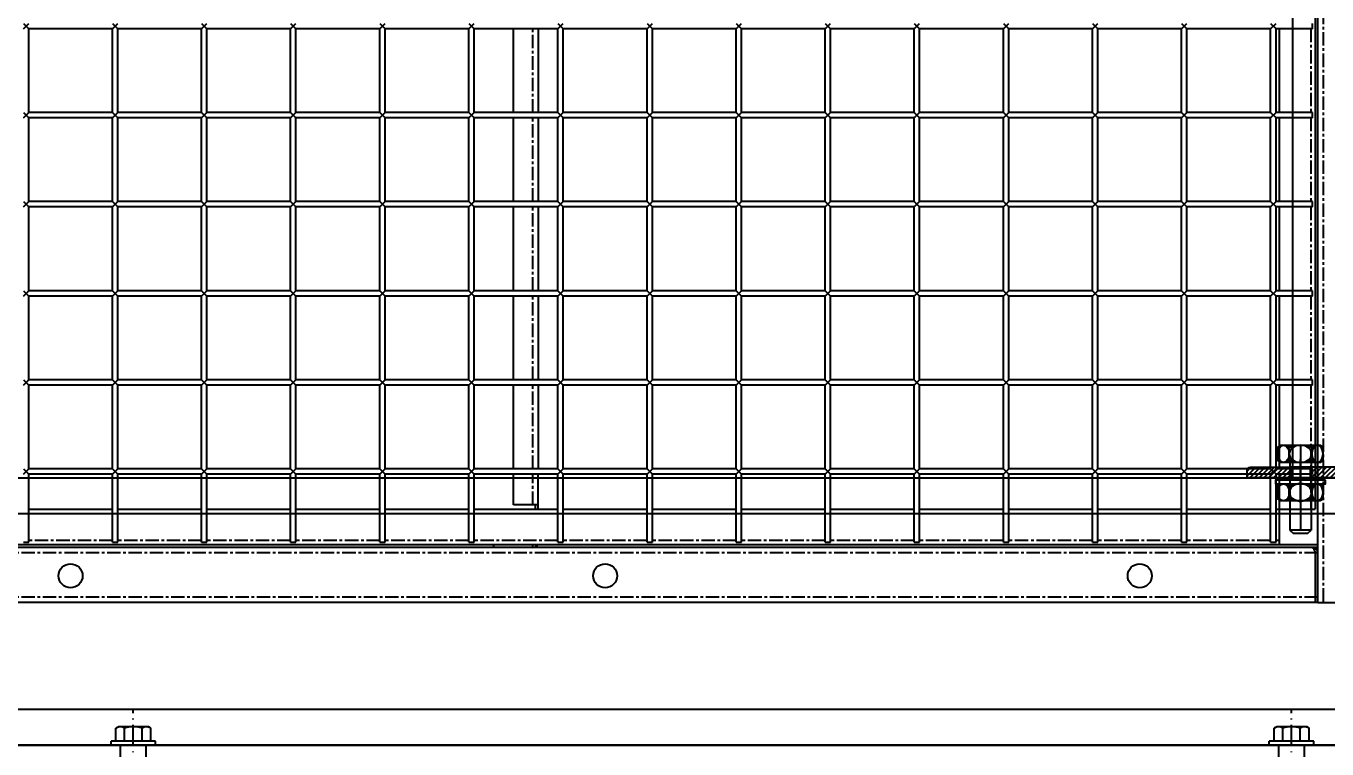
# Model space of a CAD drawing. Header units: millimetres. Extents: x -198529 to 244266, y -64 to 158464.
# Drawn here: x -167931 to -167201, y 119185 to 119591 of the extents above; entities that cross this region are included whole.
import ezdxf

# ---------------------------------------------------------------- set-up
doc = ezdxf.new("R2010")
doc.units = ezdxf.units.MM
doc.linetypes.add('ACAD_ISO10W100', pattern=[18.5, 12, -3, 0.5, -3])
doc.linetypes.add('CENTER', pattern=[12, 7.5, -1.5, 1.5, -1.5])
for name, color, linetype in [('0-DCC', 30, 'Continuous'), ('0-DCC-STRUC', 180, 'Continuous'), ('0-DCC-STRUC-T', 4, 'Continuous'), ('ANCHOR BOLTS', 4, 'Continuous'), ('ANGEL STEEL_75x75x3.0', 22, 'Continuous'), ('BOLTS', 3, 'Continuous'), ('COIL-BANK', 8, 'Continuous'), ('MITTELLINIEN', 3, 'ACAD_ISO10W100')]:
    doc.layers.add(name, color=color, linetype=linetype)
doc.styles.add('DIM_FONT', font='SIMPLEX', dxfattribs={"width": 0.7, "bigfont": 'GBCBIG'})
doc.dimstyles.new('DIM-1', dxfattribs={"dimtxt": 150, "dimasz": 100, "dimexe": 100, "dimexo": 100, "dimgap": 100, "dimtad": 1, "dimdec": 0, "dimzin": 12, "dimdsep": 46, "dimtxsty": 'DIM_FONT', "dimblk": 'ARCHTICK', "dimcen": 2.5, "dimclrd": 256, "dimclre": 256, "dimclrt": 256, "dimadec": 0, "dimazin": 3, "dimtfac": 1, "dimtdec": 0, "dimtix": 1, "dimtmove": 2, "dimatfit": 3, "dimfxl": 1, "dimlwd": -1, "dimlwe": -1, "dimarcsym": 0})
pattern_1 = [(45, (70645.0448, 93964.8255), (-1.325825215, 1.325825215), [])]

# ---------------------------------------------------------------- blocks, each defined once
blk = doc.blocks.new('_ArchTick')
at = {"color": 0, "linetype": 'ByBlock', "const_width": 0.4}
blk.add_lwpolyline([(-0.5, -0.5), (0.5, 0.5)], dxfattribs=at)
blk = doc.blocks.new('*D234')
at = {"layer": '0-DCC-STRUC-T', "transparency": 16777216}
for p, q in [((-173645.77, 119087.01), (-173645.77, 117186.06)), ((-166445.77, 117845.06), (-166445.77, 117186.06)), ((-173645.77, 117286.06), (-166445.77, 117286.06))]:
    blk.add_line(p, q, dxfattribs=at)
at = {"layer": 'Defpoints', "color": 0, "transparency": 16777216}
for p in [(-173645.77, 119187.01), (-166445.77, 117945.06), (-166445.77, 117286.06)]:
    blk.add_point(p, dxfattribs=at)
at = {"layer": '0-DCC-STRUC-T', "transparency": 16777216, "xscale": 100, "yscale": 100, "zscale": 100, "rotation": 180}
blk.add_blockref('_ArchTick', (-173645.77, 117286.06), dxfattribs=at)
at = {"layer": '0-DCC-STRUC-T', "transparency": 16777216, "xscale": 100, "yscale": 100, "zscale": 100}
blk.add_blockref('_ArchTick', (-166445.77, 117286.06), dxfattribs=at)
at = {"layer": '0-DCC-STRUC-T', "transparency": 16777216, "insert": (-170045.77, 117461.06), "char_height": 150, "attachment_point": 5, "style": 'DIM_FONT'}
blk.add_mtext('7200', dxfattribs=at)
blk = doc.blocks.new('*D245')
at = {"layer": '0-DCC-STRUC-T', "transparency": 16777216}
for p, q in [((-170046, 119087.01), (-170046, 117756)), ((-166445.77, 119087.01), (-166445.77, 117756)), ((-170046, 117856), (-166445.77, 117856))]:
    blk.add_line(p, q, dxfattribs=at)
at = {"layer": 'Defpoints', "color": 0, "transparency": 16777216}
for p in [(-170046, 119187.01), (-166445.77, 119187.01), (-166445.77, 117856)]:
    blk.add_point(p, dxfattribs=at)
at = {"layer": '0-DCC-STRUC-T', "transparency": 16777216, "xscale": 100, "yscale": 100, "zscale": 100, "rotation": 180}
blk.add_blockref('_ArchTick', (-170046, 117856), dxfattribs=at)
at = {"layer": '0-DCC-STRUC-T', "transparency": 16777216, "xscale": 100, "yscale": 100, "zscale": 100}
blk.add_blockref('_ArchTick', (-166445.77, 117856), dxfattribs=at)
at = {"layer": '0-DCC-STRUC-T', "transparency": 16777216, "insert": (-168245.89, 118031), "char_height": 150, "attachment_point": 5, "style": 'DIM_FONT'}
blk.add_mtext('3600', dxfattribs=at)
blk = doc.blocks.new('A$C2DBF4B5B')
h = blk.add_hatch()
h.set_pattern_fill('ANSI31', color=256, scale=15, style=0)
h.set_pattern_definition(pattern_1)
edge = h.paths.add_edge_path()
edge.add_line((39.5, 75), (10, 75))
edge.add_arc((10, 65), 10, 90, 180)
edge.add_line((0, 65), (0, 35.5))
edge.add_line((0, 35.5), (6, 35.5))
edge.add_line((6, 35.5), (6, 60))
edge.add_arc((15, 60), 9, 90, 180, ccw=False)
edge.add_line((15, 69), (39.5, 69))
edge.add_line((39.5, 69), (39.5, 75))
h = blk.add_hatch()
h.set_pattern_fill('ANSI31', color=256, scale=15, style=0)
h.set_pattern_definition(pattern_1)
edge = h.paths.add_edge_path()
edge.add_line((50.5, 69), (50.5, 75))
edge.add_line((50.5, 75), (75, 75))
edge.add_line((75, 75), (75, 71))
edge.add_arc((73, 71), 2, -90, 0, ccw=False)
edge.add_line((73, 69), (50.5, 69))
h = blk.add_hatch()
h.set_pattern_fill('ANSI31', color=256, scale=15, style=0)
h.set_pattern_definition(pattern_1)
edge = h.paths.add_edge_path()
edge.add_line((0, 24.5), (6, 24.5))
edge.add_line((6, 24.5), (6, 2))
edge.add_arc((4, 2), 2, -90, 0, ccw=False)
edge.add_line((4, 0), (0, 0))
edge.add_line((0, 0), (0, 24.5))
for p, q in [((39.5, 75), (10, 75)), ((50.5, 75), (39.5, 75)), ((39.5, 75), (39.5, 69)), ((50.5, 69), (50.5, 75)), ((50.5, 75), (75, 75)), ((75, 75), (75, 71)), ((39.5, 69), (15, 69)), ((50.5, 69), (39.5, 69)), ((73, 69), (50.5, 69)), ((0, 35.5), (0, 65)), ((6, 60), (6, 35.5)), ((0, 24.5), (0, 35.5)), ((6, 35.5), (0, 35.5)), ((6, 35.5), (6, 24.5)), ((0, 24.5), (6, 24.5)), ((0, 24.5), (0, 0)), ((6, 2), (6, 24.5)), ((0, 0), (4, 0))]:
    blk.add_line(p, q)
at = {"color": 8}
for p, q in [((45, 78.55), (45, 64.69)), ((-3.55, 30), (10.31, 30))]:
    blk.add_line(p, q, dxfattribs=at)
for centre, radius, start, end in [((10, 65), 10, 90, 180), ((15, 60), 9, 90, 180), ((73, 71), 2, 270, 0), ((4, 2), 2, 270, 0)]:
    blk.add_arc(centre, radius, start, end)
blk = doc.blocks.new('A$C4EA80240')
for p, q in [((2.55, 9.68), (1.32, 9.68)), ((10.16, 9.68), (6.43, 9.68)), ((7.67, 1.08), (7.67, 10.68)), ((21.6, 9.68), (17.87, 9.68)), ((20.36, 1.08), (20.36, 10.68)), ((26.72, 2.08), (26.72, 9.68)), ((2.55, 2.08), (1.32, 2.08)), ((10.13, 2.08), (6.43, 2.08)), ((21.6, 2.08), (17.9, 2.08))]:
    blk.add_line(p, q)
at = {"color": 8}
blk.add_line((14.02, 0), (14.02, 11.74), dxfattribs=at)
blk.add_lwpolyline([(28.04, 12.68), (0, 12.68), (0, 10.68), (28.04, 10.68)], close=True)
blk.add_lwpolyline([(25.48, 2.08), (26.72, 2.08), (24.98, 1.08), (3.05, 1.08), (1.32, 2.08), (1.32, 9.68), (3.05, 10.68), (24.98, 10.68), (26.72, 9.68), (25.48, 9.68)])
blk.add_ellipse((4.49, 5.88), major_axis=(0, 4.8), ratio=0.661547)
at = {"extrusion": (0, 0, -1)}
for centre, major_axis, ratio in [((14.02, 5.87), (6.36, 0), 0.753789), ((23.54, 5.88), (0, 4.8), 0.661547)]:
    blk.add_ellipse(centre, major_axis=major_axis, ratio=ratio, dxfattribs=at)
blk = doc.blocks.new('A$C147C6879')
at = {"layer": 'BOLTS'}
for p, q in [((8.6, 25.4), (1, 25.4)), ((9.6, 19.05), (0, 19.05)), ((1, 20.28), (1, 16.55)), ((8.6, 20.28), (8.6, 16.58)), ((9.6, 18.7), (47.6, 18.7)), ((49.6, 16.7), (47.6, 18.7)), ((47.6, 18.7), (47.6, 6.7)), ((49.6, 16.7), (49.6, 8.7)), ((0.02, 12.7), (47.6, 12.7)), ((1, 8.85), (1, 5.12)), ((8.6, 8.81), (8.6, 5.12)), ((47.6, 6.7), (49.6, 8.7)), ((9.6, 6.35), (0, 6.35)), ((1, 1.24), (1, 0)), ((8.6, 1.24), (8.6, 0)), ((9.6, 6.7), (47.6, 6.7))]:
    blk.add_line(p, q, dxfattribs=at)
blk.add_lwpolyline([(8.6, 24.16), (8.6, 25.4), (9.6, 23.66), (9.6, 1.73), (8.6, 0), (1, 0), (0, 1.73), (0, 23.66), (1, 25.4), (1, 24.16)], dxfattribs=at)
at = {"layer": 'BOLTS', "extrusion": (0, 0, -1)}
for centre, major_axis, ratio in [((4.8, 22.22), (-4.8, 0), 0.661547), ((4.81, 12.7), (0, 6.36), 0.753789)]:
    blk.add_ellipse(centre, major_axis=major_axis, ratio=ratio, dxfattribs=at)
at = {"layer": 'BOLTS'}
blk.add_ellipse((4.8, 3.18), major_axis=(-4.8, 0), ratio=0.661547, dxfattribs=at)
blk = doc.blocks.new('DCC2850x2300(左)')
at = {"color": 0, "linetype": 'Continuous'}
for p, q in [((50640, -74478.48), (50640, -72178.48)), ((50638.5, -72230.88), (50638.5, -74426.08)), ((49913.5, -74153.48), (49916.5, -74156.48)), ((49913.5, -74156.48), (49916.5, -74153.48)), ((49963.5, -74156.48), (49916.5, -74156.48)), ((49916.5, -74203.48), (49916.5, -74156.48)), ((49963.5, -74153.48), (49966.5, -74156.48)), ((49963.5, -74156.48), (49966.5, -74153.48)), ((49963.5, -74203.48), (49963.5, -74156.48)), ((50013.5, -74156.48), (49966.5, -74156.48)), ((49966.5, -74203.48), (49966.5, -74156.48)), ((50013.5, -74153.48), (50016.5, -74156.48)), ((50013.5, -74156.48), (50016.5, -74153.48)), ((50013.5, -74203.48), (50013.5, -74156.48)), ((50063.5, -74156.48), (50016.5, -74156.48)), ((50016.5, -74203.48), (50016.5, -74156.48)), ((50063.5, -74153.48), (50066.5, -74156.48)), ((50063.5, -74156.48), (50066.5, -74153.48)), ((50063.5, -74203.48), (50063.5, -74156.48)), ((50113.5, -74156.48), (50066.5, -74156.48)), ((50066.5, -74203.48), (50066.5, -74156.48)), ((50113.5, -74153.48), (50116.5, -74156.48)), ((50113.5, -74156.48), (50116.5, -74153.48)), ((50113.5, -74203.48), (50113.5, -74156.48)), ((50163.5, -74156.48), (50116.5, -74156.48)), ((50116.5, -74203.48), (50116.5, -74156.48)), ((50163.5, -74153.48), (50166.5, -74156.48)), ((50163.5, -74156.48), (50166.5, -74153.48)), ((50163.5, -74203.48), (50163.5, -74156.48)), ((50213.5, -74156.48), (50166.5, -74156.48)), ((50166.5, -74203.48), (50166.5, -74156.48)), ((50188.5, -74203.48), (50188.5, -74156.48)), ((50202.5, -74156.48), (50202.5, -74203.48)), ((50213.5, -74153.48), (50216.5, -74156.48)), ((50213.5, -74156.48), (50216.5, -74153.48)), ((50213.5, -74203.48), (50213.5, -74156.48)), ((50263.5, -74156.48), (50216.5, -74156.48)), ((50216.5, -74203.48), (50216.5, -74156.48)), ((50263.5, -74153.48), (50266.5, -74156.48)), ((50263.5, -74156.48), (50266.5, -74153.48)), ((50263.5, -74203.48), (50263.5, -74156.48)), ((50313.5, -74156.48), (50266.5, -74156.48)), ((50266.5, -74203.48), (50266.5, -74156.48)), ((50313.5, -74153.48), (50316.5, -74156.48)), ((50313.5, -74156.48), (50316.5, -74153.48)), ((50313.5, -74203.48), (50313.5, -74156.48)), ((50363.5, -74156.48), (50316.5, -74156.48)), ((50316.5, -74203.48), (50316.5, -74156.48)), ((50363.5, -74153.48), (50366.5, -74156.48)), ((50363.5, -74156.48), (50366.5, -74153.48)), ((50363.5, -74203.48), (50363.5, -74156.48)), ((50413.5, -74156.48), (50366.5, -74156.48)), ((50366.5, -74203.48), (50366.5, -74156.48)), ((50413.5, -74153.48), (50416.5, -74156.48)), ((50413.5, -74156.48), (50416.5, -74153.48)), ((50413.5, -74203.48), (50413.5, -74156.48)), ((50463.5, -74156.48), (50416.5, -74156.48)), ((50416.5, -74203.48), (50416.5, -74156.48)), ((50463.5, -74153.48), (50466.5, -74156.48)), ((50463.5, -74156.48), (50466.5, -74153.48)), ((50463.5, -74203.48), (50463.5, -74156.48)), ((50513.5, -74156.48), (50466.5, -74156.48)), ((50466.5, -74203.48), (50466.5, -74156.48)), ((50513.5, -74153.48), (50516.5, -74156.48)), ((50513.5, -74156.48), (50516.5, -74153.48)), ((50513.5, -74203.48), (50513.5, -74156.48)), ((50563.5, -74156.48), (50516.5, -74156.48)), ((50516.5, -74203.48), (50516.5, -74156.48)), ((50563.5, -74153.48), (50566.5, -74156.48)), ((50563.5, -74156.48), (50566.5, -74153.48)), ((50563.5, -74203.48), (50563.5, -74156.48)), ((50566.5, -74203.48), (50566.5, -74156.48)), ((50613.5, -74156.48), (50566.5, -74156.48)), ((50613.5, -74153.48), (50616.5, -74156.48)), ((50613.5, -74156.48), (50616.5, -74153.48)), ((50613.5, -74203.48), (50613.5, -74156.48)), ((50637, -74156.48), (50616.5, -74156.48)), ((50616.5, -74203.48), (50616.5, -74156.48)), ((50618.5, -74203.48), (50618.5, -74156.48)), ((50637, -74156.48), (50637, -74153.48)), ((49913.5, -74203.48), (49916.5, -74206.48)), ((49913.5, -74206.48), (49916.5, -74203.48)), ((49963.5, -74203.48), (49916.5, -74203.48)), ((49963.5, -74206.48), (49916.5, -74206.48)), ((49916.5, -74253.48), (49916.5, -74206.48)), ((49963.5, -74203.48), (49966.5, -74206.48)), ((49963.5, -74206.48), (49966.5, -74203.48)), ((49963.5, -74253.48), (49963.5, -74206.48)), ((50013.5, -74203.48), (49966.5, -74203.48)), ((50013.5, -74206.48), (49966.5, -74206.48)), ((49966.5, -74253.48), (49966.5, -74206.48)), ((50013.5, -74203.48), (50016.5, -74206.48)), ((50013.5, -74206.48), (50016.5, -74203.48)), ((50013.5, -74253.48), (50013.5, -74206.48)), ((50063.5, -74203.48), (50016.5, -74203.48)), ((50063.5, -74206.48), (50016.5, -74206.48)), ((50016.5, -74253.48), (50016.5, -74206.48)), ((50063.5, -74203.48), (50066.5, -74206.48)), ((50063.5, -74206.48), (50066.5, -74203.48)), ((50063.5, -74253.48), (50063.5, -74206.48)), ((50113.5, -74203.48), (50066.5, -74203.48)), ((50113.5, -74206.48), (50066.5, -74206.48)), ((50066.5, -74253.48), (50066.5, -74206.48)), ((50113.5, -74203.48), (50116.5, -74206.48)), ((50113.5, -74206.48), (50116.5, -74203.48)), ((50113.5, -74253.48), (50113.5, -74206.48)), ((50163.5, -74203.48), (50116.5, -74203.48)), ((50163.5, -74206.48), (50116.5, -74206.48)), ((50116.5, -74253.48), (50116.5, -74206.48)), ((50163.5, -74203.48), (50166.5, -74206.48)), ((50163.5, -74206.48), (50166.5, -74203.48)), ((50163.5, -74253.48), (50163.5, -74206.48)), ((50213.5, -74203.48), (50166.5, -74203.48)), ((50213.5, -74206.48), (50166.5, -74206.48)), ((50166.5, -74253.48), (50166.5, -74206.48)), ((50188.5, -74253.48), (50188.5, -74206.48)), ((50202.5, -74206.48), (50202.5, -74253.48)), ((50213.5, -74203.48), (50216.5, -74206.48)), ((50213.5, -74206.48), (50216.5, -74203.48)), ((50213.5, -74253.48), (50213.5, -74206.48)), ((50263.5, -74203.48), (50216.5, -74203.48)), ((50263.5, -74206.48), (50216.5, -74206.48)), ((50216.5, -74253.48), (50216.5, -74206.48)), ((50263.5, -74203.48), (50266.5, -74206.48)), ((50263.5, -74206.48), (50266.5, -74203.48)), ((50263.5, -74253.48), (50263.5, -74206.48)), ((50313.5, -74203.48), (50266.5, -74203.48)), ((50313.5, -74206.48), (50266.5, -74206.48)), ((50266.5, -74253.48), (50266.5, -74206.48)), ((50313.5, -74203.48), (50316.5, -74206.48)), ((50313.5, -74206.48), (50316.5, -74203.48)), ((50313.5, -74253.48), (50313.5, -74206.48)), ((50363.5, -74203.48), (50316.5, -74203.48)), ((50363.5, -74206.48), (50316.5, -74206.48)), ((50316.5, -74253.48), (50316.5, -74206.48)), ((50363.5, -74203.48), (50366.5, -74206.48)), ((50363.5, -74206.48), (50366.5, -74203.48)), ((50363.5, -74253.48), (50363.5, -74206.48)), ((50413.5, -74203.48), (50366.5, -74203.48)), ((50413.5, -74206.48), (50366.5, -74206.48)), ((50366.5, -74253.48), (50366.5, -74206.48)), ((50413.5, -74203.48), (50416.5, -74206.48)), ((50413.5, -74206.48), (50416.5, -74203.48)), ((50413.5, -74253.48), (50413.5, -74206.48)), ((50463.5, -74203.48), (50416.5, -74203.48)), ((50463.5, -74206.48), (50416.5, -74206.48)), ((50416.5, -74253.48), (50416.5, -74206.48)), ((50463.5, -74203.48), (50466.5, -74206.48)), ((50463.5, -74206.48), (50466.5, -74203.48)), ((50463.5, -74253.48), (50463.5, -74206.48)), ((50513.5, -74203.48), (50466.5, -74203.48)), ((50513.5, -74206.48), (50466.5, -74206.48)), ((50466.5, -74253.48), (50466.5, -74206.48)), ((50513.5, -74203.48), (50516.5, -74206.48)), ((50513.5, -74206.48), (50516.5, -74203.48)), ((50513.5, -74253.48), (50513.5, -74206.48)), ((50563.5, -74203.48), (50516.5, -74203.48)), ((50563.5, -74206.48), (50516.5, -74206.48)), ((50516.5, -74253.48), (50516.5, -74206.48)), ((50563.5, -74203.48), (50566.5, -74206.48)), ((50563.5, -74206.48), (50566.5, -74203.48)), ((50563.5, -74253.48), (50563.5, -74206.48)), ((50613.5, -74203.48), (50566.5, -74203.48)), ((50566.5, -74253.48), (50566.5, -74206.48)), ((50613.5, -74206.48), (50566.5, -74206.48)), ((50613.5, -74203.48), (50616.5, -74206.48)), ((50613.5, -74206.48), (50616.5, -74203.48)), ((50613.5, -74253.48), (50613.5, -74206.48)), ((50637, -74203.48), (50616.5, -74203.48)), ((50637, -74206.48), (50616.5, -74206.48)), ((50616.5, -74253.48), (50616.5, -74206.48)), ((50618.5, -74253.48), (50618.5, -74206.48)), ((50637, -74206.48), (50637, -74203.48)), ((49913.5, -74253.48), (49916.5, -74256.48)), ((49913.5, -74256.48), (49916.5, -74253.48)), ((49963.5, -74253.48), (49916.5, -74253.48)), ((49963.5, -74256.48), (49916.5, -74256.48)), ((49916.5, -74303.48), (49916.5, -74256.48)), ((49963.5, -74253.48), (49966.5, -74256.48)), ((49963.5, -74256.48), (49966.5, -74253.48)), ((49963.5, -74303.48), (49963.5, -74256.48)), ((50013.5, -74253.48), (49966.5, -74253.48)), ((50013.5, -74256.48), (49966.5, -74256.48)), ((49966.5, -74303.48), (49966.5, -74256.48)), ((50013.5, -74253.48), (50016.5, -74256.48)), ((50013.5, -74256.48), (50016.5, -74253.48)), ((50013.5, -74303.48), (50013.5, -74256.48)), ((50063.5, -74253.48), (50016.5, -74253.48)), ((50063.5, -74256.48), (50016.5, -74256.48)), ((50016.5, -74303.48), (50016.5, -74256.48)), ((50063.5, -74253.48), (50066.5, -74256.48)), ((50063.5, -74256.48), (50066.5, -74253.48)), ((50063.5, -74303.48), (50063.5, -74256.48)), ((50113.5, -74253.48), (50066.5, -74253.48)), ((50113.5, -74256.48), (50066.5, -74256.48)), ((50066.5, -74303.48), (50066.5, -74256.48)), ((50113.5, -74253.48), (50116.5, -74256.48)), ((50113.5, -74256.48), (50116.5, -74253.48)), ((50113.5, -74303.48), (50113.5, -74256.48)), ((50163.5, -74253.48), (50116.5, -74253.48)), ((50163.5, -74256.48), (50116.5, -74256.48)), ((50116.5, -74303.48), (50116.5, -74256.48)), ((50163.5, -74253.48), (50166.5, -74256.48)), ((50163.5, -74256.48), (50166.5, -74253.48)), ((50163.5, -74303.48), (50163.5, -74256.48)), ((50213.5, -74253.48), (50166.5, -74253.48)), ((50213.5, -74256.48), (50166.5, -74256.48)), ((50166.5, -74303.48), (50166.5, -74256.48)), ((50188.5, -74303.48), (50188.5, -74256.48)), ((50202.5, -74256.48), (50202.5, -74303.48)), ((50213.5, -74253.48), (50216.5, -74256.48)), ((50213.5, -74256.48), (50216.5, -74253.48)), ((50213.5, -74303.48), (50213.5, -74256.48)), ((50263.5, -74253.48), (50216.5, -74253.48)), ((50263.5, -74256.48), (50216.5, -74256.48)), ((50216.5, -74303.48), (50216.5, -74256.48)), ((50263.5, -74253.48), (50266.5, -74256.48)), ((50263.5, -74256.48), (50266.5, -74253.48)), ((50263.5, -74303.48), (50263.5, -74256.48)), ((50313.5, -74253.48), (50266.5, -74253.48)), ((50313.5, -74256.48), (50266.5, -74256.48)), ((50266.5, -74303.48), (50266.5, -74256.48)), ((50313.5, -74253.48), (50316.5, -74256.48)), ((50313.5, -74256.48), (50316.5, -74253.48)), ((50313.5, -74303.48), (50313.5, -74256.48)), ((50363.5, -74253.48), (50316.5, -74253.48)), ((50363.5, -74256.48), (50316.5, -74256.48)), ((50316.5, -74303.48), (50316.5, -74256.48)), ((50363.5, -74253.48), (50366.5, -74256.48)), ((50363.5, -74256.48), (50366.5, -74253.48)), ((50363.5, -74303.48), (50363.5, -74256.48)), ((50413.5, -74253.48), (50366.5, -74253.48)), ((50413.5, -74256.48), (50366.5, -74256.48)), ((50366.5, -74303.48), (50366.5, -74256.48)), ((50413.5, -74253.48), (50416.5, -74256.48)), ((50413.5, -74256.48), (50416.5, -74253.48)), ((50413.5, -74303.48), (50413.5, -74256.48)), ((50463.5, -74253.48), (50416.5, -74253.48)), ((50463.5, -74256.48), (50416.5, -74256.48)), ((50416.5, -74303.48), (50416.5, -74256.48)), ((50463.5, -74253.48), (50466.5, -74256.48)), ((50463.5, -74256.48), (50466.5, -74253.48)), ((50463.5, -74303.48), (50463.5, -74256.48)), ((50513.5, -74253.48), (50466.5, -74253.48)), ((50513.5, -74256.48), (50466.5, -74256.48)), ((50466.5, -74303.48), (50466.5, -74256.48)), ((50513.5, -74253.48), (50516.5, -74256.48)), ((50513.5, -74256.48), (50516.5, -74253.48)), ((50513.5, -74303.48), (50513.5, -74256.48)), ((50563.5, -74253.48), (50516.5, -74253.48)), ((50563.5, -74256.48), (50516.5, -74256.48)), ((50516.5, -74303.48), (50516.5, -74256.48)), ((50563.5, -74253.48), (50566.5, -74256.48)), ((50563.5, -74256.48), (50566.5, -74253.48)), ((50563.5, -74303.48), (50563.5, -74256.48)), ((50613.5, -74253.48), (50566.5, -74253.48)), ((50566.5, -74303.48), (50566.5, -74256.48)), ((50613.5, -74256.48), (50566.5, -74256.48)), ((50613.5, -74253.48), (50616.5, -74256.48)), ((50613.5, -74256.48), (50616.5, -74253.48)), ((50613.5, -74303.48), (50613.5, -74256.48)), ((50637, -74253.48), (50616.5, -74253.48)), ((50637, -74256.48), (50616.5, -74256.48)), ((50616.5, -74303.48), (50616.5, -74256.48)), ((50618.5, -74303.48), (50618.5, -74256.48)), ((50637, -74256.48), (50637, -74253.48)), ((49913.5, -74303.48), (49916.5, -74306.48)), ((49913.5, -74306.48), (49916.5, -74303.48)), ((49963.5, -74303.48), (49916.5, -74303.48)), ((49963.5, -74306.48), (49916.5, -74306.48)), ((49916.5, -74353.48), (49916.5, -74306.48)), ((49963.5, -74303.48), (49966.5, -74306.48)), ((49963.5, -74306.48), (49966.5, -74303.48)), ((49963.5, -74353.48), (49963.5, -74306.48)), ((50013.5, -74303.48), (49966.5, -74303.48)), ((50013.5, -74306.48), (49966.5, -74306.48)), ((49966.5, -74353.48), (49966.5, -74306.48)), ((50013.5, -74303.48), (50016.5, -74306.48)), ((50013.5, -74306.48), (50016.5, -74303.48)), ((50013.5, -74353.48), (50013.5, -74306.48)), ((50063.5, -74303.48), (50016.5, -74303.48)), ((50063.5, -74306.48), (50016.5, -74306.48)), ((50016.5, -74353.48), (50016.5, -74306.48)), ((50063.5, -74303.48), (50066.5, -74306.48)), ((50063.5, -74306.48), (50066.5, -74303.48)), ((50063.5, -74353.48), (50063.5, -74306.48)), ((50113.5, -74303.48), (50066.5, -74303.48)), ((50113.5, -74306.48), (50066.5, -74306.48)), ((50066.5, -74353.48), (50066.5, -74306.48)), ((50113.5, -74303.48), (50116.5, -74306.48)), ((50113.5, -74306.48), (50116.5, -74303.48)), ((50113.5, -74353.48), (50113.5, -74306.48)), ((50163.5, -74303.48), (50116.5, -74303.48)), ((50163.5, -74306.48), (50116.5, -74306.48)), ((50116.5, -74353.48), (50116.5, -74306.48)), ((50163.5, -74303.48), (50166.5, -74306.48)), ((50163.5, -74306.48), (50166.5, -74303.48)), ((50163.5, -74353.48), (50163.5, -74306.48)), ((50213.5, -74303.48), (50166.5, -74303.48)), ((50213.5, -74306.48), (50166.5, -74306.48)), ((50166.5, -74353.48), (50166.5, -74306.48)), ((50188.5, -74353.48), (50188.5, -74306.48)), ((50202.5, -74306.48), (50202.5, -74353.48)), ((50213.5, -74303.48), (50216.5, -74306.48)), ((50213.5, -74306.48), (50216.5, -74303.48)), ((50213.5, -74353.48), (50213.5, -74306.48)), ((50263.5, -74303.48), (50216.5, -74303.48)), ((50263.5, -74306.48), (50216.5, -74306.48)), ((50216.5, -74353.48), (50216.5, -74306.48)), ((50263.5, -74303.48), (50266.5, -74306.48)), ((50263.5, -74306.48), (50266.5, -74303.48)), ((50263.5, -74353.48), (50263.5, -74306.48)), ((50313.5, -74303.48), (50266.5, -74303.48)), ((50313.5, -74306.48), (50266.5, -74306.48)), ((50266.5, -74353.48), (50266.5, -74306.48)), ((50313.5, -74303.48), (50316.5, -74306.48)), ((50313.5, -74306.48), (50316.5, -74303.48)), ((50313.5, -74353.48), (50313.5, -74306.48)), ((50363.5, -74303.48), (50316.5, -74303.48)), ((50363.5, -74306.48), (50316.5, -74306.48)), ((50316.5, -74353.48), (50316.5, -74306.48)), ((50363.5, -74303.48), (50366.5, -74306.48)), ((50363.5, -74306.48), (50366.5, -74303.48)), ((50363.5, -74353.48), (50363.5, -74306.48)), ((50413.5, -74303.48), (50366.5, -74303.48)), ((50413.5, -74306.48), (50366.5, -74306.48)), ((50366.5, -74353.48), (50366.5, -74306.48)), ((50413.5, -74303.48), (50416.5, -74306.48)), ((50413.5, -74306.48), (50416.5, -74303.48)), ((50413.5, -74353.48), (50413.5, -74306.48)), ((50463.5, -74303.48), (50416.5, -74303.48)), ((50463.5, -74306.48), (50416.5, -74306.48)), ((50416.5, -74353.48), (50416.5, -74306.48)), ((50463.5, -74303.48), (50466.5, -74306.48)), ((50463.5, -74306.48), (50466.5, -74303.48)), ((50463.5, -74353.48), (50463.5, -74306.48)), ((50513.5, -74303.48), (50466.5, -74303.48)), ((50513.5, -74306.48), (50466.5, -74306.48)), ((50466.5, -74353.48), (50466.5, -74306.48)), ((50513.5, -74303.48), (50516.5, -74306.48)), ((50513.5, -74306.48), (50516.5, -74303.48)), ((50513.5, -74353.48), (50513.5, -74306.48)), ((50563.5, -74303.48), (50516.5, -74303.48)), ((50563.5, -74306.48), (50516.5, -74306.48)), ((50516.5, -74353.48), (50516.5, -74306.48)), ((50563.5, -74303.48), (50566.5, -74306.48)), ((50563.5, -74306.48), (50566.5, -74303.48)), ((50563.5, -74353.48), (50563.5, -74306.48)), ((50613.5, -74303.48), (50566.5, -74303.48)), ((50566.5, -74353.48), (50566.5, -74306.48)), ((50613.5, -74306.48), (50566.5, -74306.48)), ((50613.5, -74303.48), (50616.5, -74306.48)), ((50613.5, -74306.48), (50616.5, -74303.48)), ((50613.5, -74353.48), (50613.5, -74306.48)), ((50637, -74303.48), (50616.5, -74303.48)), ((50637, -74306.48), (50616.5, -74306.48)), ((50616.5, -74353.48), (50616.5, -74306.48)), ((50618.5, -74353.48), (50618.5, -74306.48)), ((50637, -74306.48), (50637, -74303.48)), ((49913.5, -74353.48), (49916.5, -74356.48)), ((49913.5, -74356.48), (49916.5, -74353.48)), ((49963.5, -74353.48), (49916.5, -74353.48)), ((49963.5, -74353.48), (49966.5, -74356.48)), ((49963.5, -74356.48), (49966.5, -74353.48)), ((50013.5, -74353.48), (49966.5, -74353.48)), ((50013.5, -74353.48), (50016.5, -74356.48)), ((50013.5, -74356.48), (50016.5, -74353.48)), ((50063.5, -74353.48), (50016.5, -74353.48)), ((50063.5, -74353.48), (50066.5, -74356.48)), ((50063.5, -74356.48), (50066.5, -74353.48)), ((50113.5, -74353.48), (50066.5, -74353.48)), ((50113.5, -74353.48), (50116.5, -74356.48)), ((50113.5, -74356.48), (50116.5, -74353.48)), ((50163.5, -74353.48), (50116.5, -74353.48)), ((50163.5, -74353.48), (50166.5, -74356.48)), ((50163.5, -74356.48), (50166.5, -74353.48)), ((50213.5, -74353.48), (50166.5, -74353.48)), ((50213.5, -74353.48), (50216.5, -74356.48)), ((50213.5, -74356.48), (50216.5, -74353.48)), ((50263.5, -74353.48), (50216.5, -74353.48)), ((50263.5, -74353.48), (50266.5, -74356.48)), ((50263.5, -74356.48), (50266.5, -74353.48)), ((50313.5, -74353.48), (50266.5, -74353.48)), ((50313.5, -74353.48), (50316.5, -74356.48)), ((50313.5, -74356.48), (50316.5, -74353.48)), ((50363.5, -74353.48), (50316.5, -74353.48)), ((50363.5, -74353.48), (50366.5, -74356.48)), ((50363.5, -74356.48), (50366.5, -74353.48)), ((50413.5, -74353.48), (50366.5, -74353.48)), ((50413.5, -74353.48), (50416.5, -74356.48)), ((50413.5, -74356.48), (50416.5, -74353.48)), ((50463.5, -74353.48), (50416.5, -74353.48)), ((50463.5, -74353.48), (50466.5, -74356.48)), ((50463.5, -74356.48), (50466.5, -74353.48)), ((50513.5, -74353.48), (50466.5, -74353.48)), ((50513.5, -74353.48), (50516.5, -74356.48)), ((50513.5, -74356.48), (50516.5, -74353.48)), ((50563.5, -74353.48), (50516.5, -74353.48)), ((50563.5, -74353.48), (50566.5, -74356.48)), ((50563.5, -74356.48), (50566.5, -74353.48)), ((50613.5, -74353.48), (50566.5, -74353.48)), ((50613.5, -74353.48), (50616.5, -74356.48)), ((50613.5, -74356.48), (50616.5, -74353.48)), ((50637, -74353.48), (50616.5, -74353.48)), ((50637, -74356.48), (50637, -74353.48)), ((49963.5, -74356.48), (49916.5, -74356.48)), ((49916.5, -74403.48), (49916.5, -74356.48)), ((49963.5, -74403.48), (49963.5, -74356.48)), ((50013.5, -74356.48), (49966.5, -74356.48)), ((49966.5, -74403.48), (49966.5, -74356.48)), ((50013.5, -74403.48), (50013.5, -74356.48)), ((50063.5, -74356.48), (50016.5, -74356.48)), ((50016.5, -74403.48), (50016.5, -74356.48)), ((50063.5, -74403.48), (50063.5, -74356.48)), ((50113.5, -74356.48), (50066.5, -74356.48)), ((50066.5, -74403.48), (50066.5, -74356.48)), ((50113.5, -74403.48), (50113.5, -74356.48)), ((50163.5, -74356.48), (50116.5, -74356.48)), ((50116.5, -74403.48), (50116.5, -74356.48)), ((50163.5, -74403.48), (50163.5, -74356.48)), ((50213.5, -74356.48), (50166.5, -74356.48)), ((50166.5, -74403.48), (50166.5, -74356.48)), ((50188.5, -74403.48), (50188.5, -74356.48)), ((50202.5, -74356.48), (50202.5, -74403.48)), ((50213.5, -74403.48), (50213.5, -74356.48)), ((50263.5, -74356.48), (50216.5, -74356.48)), ((50216.5, -74403.48), (50216.5, -74356.48)), ((50263.5, -74403.48), (50263.5, -74356.48)), ((50313.5, -74356.48), (50266.5, -74356.48)), ((50266.5, -74403.48), (50266.5, -74356.48)), ((50313.5, -74403.48), (50313.5, -74356.48)), ((50363.5, -74356.48), (50316.5, -74356.48)), ((50316.5, -74403.48), (50316.5, -74356.48)), ((50363.5, -74403.48), (50363.5, -74356.48)), ((50413.5, -74356.48), (50366.5, -74356.48)), ((50366.5, -74403.48), (50366.5, -74356.48)), ((50413.5, -74403.48), (50413.5, -74356.48)), ((50463.5, -74356.48), (50416.5, -74356.48)), ((50416.5, -74403.48), (50416.5, -74356.48)), ((50463.5, -74403.48), (50463.5, -74356.48)), ((50513.5, -74356.48), (50466.5, -74356.48)), ((50466.5, -74403.48), (50466.5, -74356.48)), ((50513.5, -74403.48), (50513.5, -74356.48)), ((50563.5, -74356.48), (50516.5, -74356.48)), ((50516.5, -74403.48), (50516.5, -74356.48)), ((50563.5, -74403.48), (50563.5, -74356.48)), ((50566.5, -74403.48), (50566.5, -74356.48)), ((50613.5, -74356.48), (50566.5, -74356.48)), ((50613.5, -74403.48), (50613.5, -74356.48)), ((50637, -74356.48), (50616.5, -74356.48)), ((50616.5, -74403.48), (50616.5, -74356.48)), ((50618.5, -74403.48), (50618.5, -74356.48)), ((49913.5, -74403.48), (49916.5, -74406.48)), ((49913.5, -74406.48), (49916.5, -74403.48)), ((49963.5, -74403.48), (49916.5, -74403.48)), ((49963.5, -74403.48), (49966.5, -74406.48)), ((49963.5, -74406.48), (49966.5, -74403.48)), ((50013.5, -74403.48), (49966.5, -74403.48)), ((50013.5, -74403.48), (50016.5, -74406.48)), ((50013.5, -74406.48), (50016.5, -74403.48)), ((50063.5, -74403.48), (50016.5, -74403.48)), ((50063.5, -74403.48), (50066.5, -74406.48)), ((50063.5, -74406.48), (50066.5, -74403.48)), ((50113.5, -74403.48), (50066.5, -74403.48)), ((50113.5, -74403.48), (50116.5, -74406.48)), ((50113.5, -74406.48), (50116.5, -74403.48)), ((50163.5, -74403.48), (50116.5, -74403.48)), ((50163.5, -74403.48), (50166.5, -74406.48)), ((50163.5, -74406.48), (50166.5, -74403.48)), ((50213.5, -74403.48), (50166.5, -74403.48)), ((50213.5, -74403.48), (50216.5, -74406.48)), ((50213.5, -74406.48), (50216.5, -74403.48)), ((50263.5, -74403.48), (50216.5, -74403.48)), ((50263.5, -74403.48), (50266.5, -74406.48)), ((50263.5, -74406.48), (50266.5, -74403.48)), ((50313.5, -74403.48), (50266.5, -74403.48)), ((50313.5, -74403.48), (50316.5, -74406.48)), ((50313.5, -74406.48), (50316.5, -74403.48)), ((50363.5, -74403.48), (50316.5, -74403.48)), ((50363.5, -74403.48), (50366.5, -74406.48)), ((50363.5, -74406.48), (50366.5, -74403.48)), ((50413.5, -74403.48), (50366.5, -74403.48)), ((50413.5, -74403.48), (50416.5, -74406.48)), ((50413.5, -74406.48), (50416.5, -74403.48)), ((50463.5, -74403.48), (50416.5, -74403.48)), ((50463.5, -74403.48), (50466.5, -74406.48)), ((50463.5, -74406.48), (50466.5, -74403.48)), ((50513.5, -74403.48), (50466.5, -74403.48)), ((50513.5, -74403.48), (50516.5, -74406.48)), ((50513.5, -74406.48), (50516.5, -74403.48)), ((50563.5, -74403.48), (50516.5, -74403.48)), ((50563.5, -74403.48), (50566.5, -74406.48)), ((50563.5, -74406.48), (50566.5, -74403.48)), ((50613.5, -74403.48), (50566.5, -74403.48)), ((50613.5, -74403.48), (50616.5, -74406.48)), ((50613.5, -74406.48), (50616.5, -74403.48)), ((50637, -74403.48), (50616.5, -74403.48)), ((50637, -74406.48), (50637, -74403.48)), ((49963.5, -74406.48), (49916.5, -74406.48)), ((49916.5, -74444.58), (49916.5, -74406.48)), ((49963.5, -74444.58), (49963.5, -74406.48)), ((50013.5, -74406.48), (49966.5, -74406.48)), ((49966.5, -74444.58), (49966.5, -74406.48)), ((50013.5, -74444.58), (50013.5, -74406.48)), ((50063.5, -74406.48), (50016.5, -74406.48)), ((50016.5, -74444.58), (50016.5, -74406.48)), ((50063.5, -74444.58), (50063.5, -74406.48)), ((50113.5, -74406.48), (50066.5, -74406.48)), ((50066.5, -74444.58), (50066.5, -74406.48)), ((50113.5, -74444.58), (50113.5, -74406.48)), ((50163.5, -74406.48), (50116.5, -74406.48)), ((50116.5, -74444.58), (50116.5, -74406.48)), ((50163.5, -74444.58), (50163.5, -74406.48)), ((50213.5, -74406.48), (50166.5, -74406.48)), ((50166.5, -74444.58), (50166.5, -74406.48)), ((50188.5, -74423.58), (50188.5, -74406.48)), ((50202.5, -74426.08), (50202.5, -74406.48)), ((50213.5, -74444.58), (50213.5, -74406.48)), ((50263.5, -74406.48), (50216.5, -74406.48)), ((50216.5, -74444.58), (50216.5, -74406.48)), ((50263.5, -74444.58), (50263.5, -74406.48)), ((50313.5, -74406.48), (50266.5, -74406.48)), ((50266.5, -74444.58), (50266.5, -74406.48)), ((50313.5, -74444.58), (50313.5, -74406.48)), ((50363.5, -74406.48), (50316.5, -74406.48)), ((50316.5, -74444.58), (50316.5, -74406.48)), ((50363.5, -74444.58), (50363.5, -74406.48)), ((50413.5, -74406.48), (50366.5, -74406.48)), ((50366.5, -74444.58), (50366.5, -74406.48)), ((50413.5, -74444.58), (50413.5, -74406.48)), ((50463.5, -74406.48), (50416.5, -74406.48)), ((50416.5, -74444.58), (50416.5, -74406.48)), ((50463.5, -74444.58), (50463.5, -74406.48)), ((50513.5, -74406.48), (50466.5, -74406.48)), ((50466.5, -74444.58), (50466.5, -74406.48)), ((50513.5, -74444.58), (50513.5, -74406.48)), ((50563.5, -74406.48), (50516.5, -74406.48)), ((50516.5, -74444.58), (50516.5, -74406.48)), ((50563.5, -74444.58), (50563.5, -74406.48)), ((50566.5, -74444.58), (50566.5, -74406.48)), ((50613.5, -74406.48), (50566.5, -74406.48)), ((50613.5, -74444.58), (50613.5, -74406.48)), ((50637, -74406.48), (50616.5, -74406.48)), ((50616.5, -74444.58), (50616.5, -74406.48)), ((50618.5, -74446.08), (50618.5, -74406.48)), ((49916.5, -74426.08), (49963.5, -74426.08)), ((49966.5, -74426.08), (50013.5, -74426.08)), ((50016.5, -74426.08), (50063.5, -74426.08)), ((50066.5, -74426.08), (50113.5, -74426.08)), ((50116.5, -74426.08), (50163.5, -74426.08)), ((50166.5, -74426.08), (50213.5, -74426.08)), ((50202.5, -74423.58), (50188.5, -74423.58)), ((50201, -74426.08), (50201, -74423.58)), ((50216.5, -74426.08), (50263.5, -74426.08)), ((50266.5, -74426.08), (50313.5, -74426.08)), ((50316.5, -74426.08), (50363.5, -74426.08)), ((50366.5, -74426.08), (50413.5, -74426.08)), ((50416.5, -74426.08), (50463.5, -74426.08)), ((50466.5, -74426.08), (50513.5, -74426.08)), ((50516.5, -74426.08), (50563.5, -74426.08)), ((50566.5, -74426.08), (50613.5, -74426.08)), ((50616.5, -74426.08), (50638.5, -74426.08)), ((50640, -74446.08), (47990, -74446.08)), ((50640, -74447.58), (47993, -74447.58)), ((49913.5, -74444.58), (49916.5, -74444.58)), ((49963.5, -74444.58), (49966.5, -74444.58)), ((50013.5, -74444.58), (50016.5, -74444.58)), ((50063.5, -74444.58), (50066.5, -74444.58)), ((50113.5, -74444.58), (50116.5, -74444.58)), ((50163.5, -74444.58), (50166.5, -74444.58)), ((50177.5, -74447.58), (50177.5, -74446.08)), ((50213.5, -74444.58), (50216.5, -74444.58)), ((50263.5, -74444.58), (50266.5, -74444.58)), ((50313.5, -74444.58), (50316.5, -74444.58)), ((50363.5, -74444.58), (50366.5, -74444.58)), ((50413.5, -74444.58), (50416.5, -74444.58)), ((50463.5, -74444.58), (50466.5, -74444.58)), ((50513.5, -74444.58), (50516.5, -74444.58)), ((50563.5, -74444.58), (50566.5, -74444.58)), ((50613.5, -74444.58), (50616.5, -74444.58)), ((50638.23, -74449.73), (50638.5, -74450.58)), ((50640, -74450.58), (50638.5, -74450.58)), ((50638.5, -74450.58), (50638.5, -74478.48)), ((50640, -74478.48), (47991.5, -74478.48)), ((50640, -74478.48), (50638.5, -74478.48)), ((50640, -74478.48), (50700, -74478.48))]:
    blk.add_line(p, q, dxfattribs=at)
at = {"color": 0, "linetype": 'CENTER'}
for p, q in [((50643, -72178.48), (50643, -74478.48)), ((50199.5, -74203.48), (50199.5, -74156.48)), ((50636, -74156.48), (50636, -74203.48)), ((50199.5, -74253.48), (50199.5, -74206.48)), ((50636, -74206.48), (50636, -74253.48)), ((50199.5, -74303.48), (50199.5, -74256.48)), ((50636, -74256.48), (50636, -74303.48)), ((50199.5, -74353.48), (50199.5, -74306.48)), ((50636, -74306.48), (50636, -74353.48)), ((50199.5, -74403.48), (50199.5, -74356.48)), ((50636, -74356.48), (50636, -74403.48)), ((50199.5, -74423.58), (50199.5, -74406.48)), ((50636, -74406.48), (50636, -74426.08)), ((49963.5, -74443.58), (49916.5, -74443.58)), ((50013.5, -74443.58), (49966.5, -74443.58)), ((50063.5, -74443.58), (50016.5, -74443.58)), ((50113.5, -74443.58), (50066.5, -74443.58)), ((50163.5, -74443.58), (50116.5, -74443.58)), ((50213.5, -74443.58), (50166.5, -74443.58)), ((50199.5, -74447.58), (50199.5, -74446.08)), ((50263.5, -74443.58), (50216.5, -74443.58)), ((50313.5, -74443.58), (50266.5, -74443.58)), ((50363.5, -74443.58), (50316.5, -74443.58)), ((50413.5, -74443.58), (50366.5, -74443.58)), ((50463.5, -74443.58), (50416.5, -74443.58)), ((50513.5, -74443.58), (50466.5, -74443.58)), ((50563.5, -74443.58), (50516.5, -74443.58)), ((50613.5, -74443.58), (50566.5, -74443.58)), ((50618.5, -74443.58), (50616.5, -74443.58)), ((50640, -74450.58), (47991.5, -74450.58)), ((50640, -74475.48), (47991.5, -74475.48))]:
    blk.add_line(p, q, dxfattribs=at)
at = {"color": 0, "linetype": 'Continuous'}
for centre in [(49940, -74463.48), (49940, -74463.48), (50240, -74463.48), (50240, -74463.48), (50540, -74463.48), (50540, -74463.48)]:
    blk.add_circle(centre, 6.75, dxfattribs=at)
for centre, start, end in [((50199.5, -74444.58), 270, 330), ((50637, -74450.58), 0, 90)]:
    blk.add_arc(centre, 3, start, end, dxfattribs=at)
for points, knots in [([(50637, -74447.58), (50637.21, -74447.58), (50637.67, -74448.17), (50637.86, -74448.7), (50638, -74449.08)], [0, 0, 0, 0, 0.347127, 1, 1, 1, 1]), ([(50638, -74449.08), (50638.04, -74449.18), (50638.12, -74449.4), (50638.19, -74449.62), (50638.23, -74449.73)], [0, 0, 0, 0, 0.488633, 1, 1, 1, 1])]:
    blk.add_open_spline(points, degree=3, knots=knots, dxfattribs=at)
blk = doc.blocks.new('H10_40')
for p, q in [((-111.6, -7.21), (-111.6, 7.46)), ((-111.6, 7.46), (-108.8, 7.46)), ((-106.08, 2.88), (-106.08, 9.15)), ((-103.59, 8.83), (-102.63, 8.72)), ((-94.15, 7.92), (-94.15, 1.77)), ((-79.42, 7.33), (-72.58, 7.33)), ((-71.07, 7.9), (-72.58, 7.05)), ((-71.07, 7.7), (-72.58, 6.86)), ((-72.58, 5.25), (-72.58, 7.33)), ((-71.07, 7.9), (-70.08, 7.9)), ((-71.07, 7.7), (-71.07, 7.9)), ((-71.07, 7.7), (-70.08, 7.7)), ((-70.08, 6.86), (-70.08, 7.9)), ((0, -12.5), (0, 12.5)), ((0, 12.5), (2.5, 12.5)), ((2.5, -12.5), (2.5, 12.5)), ((2.5, 9.81), (9.74, 9.81)), ((9.74, 9.81), (10.5, 8.5)), ((10.5, -8.5), (10.5, 8.5)), ((-116.54, 5), (-118, 3.54)), ((-118, -3.54), (-118, 3.54)), ((-111.6, 4.11), (-117.44, 4.11)), ((-111.6, 5), (-116.54, 5)), ((-116.54, -5), (-116.54, 5)), ((-103.66, 2.59), (-102.62, 2.48)), ((-97.43, -1.79), (-97.43, 1.79)), ((-82.75, 1.41), (-79.42, 1.41)), ((-79.42, -1.41), (-79.42, 1.41)), ((-74, 1.65), (-74, 5.25)), ((-74, 5.25), (-72.58, 5.25)), ((-74, 1.65), (-72.58, 1.65)), ((-72.58, 7.21), (-72.3, 7.21)), ((-72.58, 6.86), (-70.08, 6.86)), ((-71.07, 4.36), (-72.58, 3.92)), ((-72.58, 3.27), (-72.58, 3.92)), ((-71.07, 3.71), (-72.58, 3.27)), ((-72.58, 3.27), (-70.08, 3.27)), ((-72.58, -7.21), (-72.58, 1.65)), ((-71.07, 4.36), (-70.08, 4.36)), ((-71.07, 3.71), (-71.07, 4.36)), ((-71.07, 3.71), (-70.08, 3.71)), ((-70.08, 7.21), (-64.5, 7.21)), ((-70.08, 3.27), (-70.08, 4.36)), ((-64.5, -7.21), (-64.5, 7.21)), ((-64.5, 6.17), (-58, 6.17)), ((-58, 7.21), (-40, 7.21)), ((-58, -7.21), (-58, 7.21)), ((-40, -7.21), (-40, 7.21)), ((-38.33, 7.01), (-40, 7.01)), ((-38.33, 7.21), (0, 7.21)), ((-38.33, 7.21), (-38.33, -7.21)), ((0, 0), (0, 0)), ((2.5, 4.91), (9.74, 4.91)), ((-116.54, -5), (-118, -3.54)), ((-111.6, -4.11), (-117.44, -4.11)), ((-111.6, -5), (-116.54, -5)), ((-111.6, -7.21), (-108.8, -7.21)), ((-106.08, -2.88), (-106.08, -9.15)), ((-103.66, -2.59), (-102.62, -2.48)), ((-94.15, -7.92), (-94.15, -1.77)), ((-82.75, -1.41), (-79.42, -1.41)), ((-72.58, -1.5), (-70.08, -1.5)), ((-72.58, -1.5), (-71.07, -1.73)), ((-72.58, -2.23), (-71.07, -2.45)), ((-72.58, -6.05), (-71.07, -6.81)), ((-72.58, -6.05), (-70.08, -6.05)), ((-72.58, -6.42), (-71.07, -7.18)), ((-72.58, -7.21), (-64.5, -7.21)), ((-71.07, -1.73), (-70.08, -1.73)), ((-71.07, -2.45), (-71.07, -1.73)), ((-71.07, -2.45), (-70.08, -2.45)), ((-71.07, -6.81), (-70.08, -6.81)), ((-71.07, -7.18), (-71.07, -6.81)), ((-71.07, -7.18), (-70.08, -7.18)), ((-70.08, -2.45), (-70.08, -1.5)), ((-70.08, -7.18), (-70.08, -6.05)), ((-64.5, -6.17), (-58, -6.17)), ((-58, -7.21), (-40, -7.21)), ((-38.33, -7.01), (-40, -7.01)), ((-38.33, -7.21), (0, -7.21)), ((2.5, -4.91), (9.74, -4.91)), ((-103.59, -8.83), (-102.63, -8.72)), ((-79.42, -7.33), (-72.58, -7.33)), ((0, -12.5), (2.5, -12.5)), ((2.5, -9.81), (9.74, -9.81)), ((9.74, -9.81), (10.5, -8.5))]:
    blk.add_line(p, q)
at = {"color": 1}
for p, q in [((-36.74, -6.99), (-36.74, 6.99)), ((-33.73, 6.99), (-36.74, 6.99)), ((-36.24, 5.54), (-36.24, 6.49)), ((-34.23, 6.49), (-36.24, 6.49)), ((-34.23, 5.54), (-36.24, 5.54)), ((-36.24, 1.12), (-36.24, 5.25)), ((-35.41, 5.25), (-36.24, 5.25)), ((-35.41, 1.12), (-36.24, 1.12)), ((-35.41, 3.66), (-35.41, 5.25)), ((-34.23, 3.66), (-35.41, 3.66)), ((-34.23, 2.71), (-35.41, 2.71)), ((-35.41, 1.12), (-35.41, 2.71)), ((-34.23, 1.77), (-35.06, 1.77)), ((-35.06, 1.77), (-35.06, -0.12)), ((-34.23, 5.54), (-34.23, 6.49)), ((-34.23, 2.71), (-34.23, 3.66)), ((-34.23, -1.06), (-34.23, 1.77)), ((-33.96, 7.22), (-33.92, 7.24)), ((-33.73, -6.99), (-33.73, 6.99)), ((-33.73, -6.99), (-36.74, -6.99)), ((-36.24, -1.06), (-36.24, -0.12)), ((-35.06, -0.12), (-36.24, -0.12)), ((-34.23, -1.06), (-36.24, -1.06)), ((-36.24, -2.3), (-36.24, -1.36)), ((-34.23, -1.36), (-36.24, -1.36)), ((-34.23, -2.3), (-36.24, -2.3)), ((-34.23, -2.59), (-36.24, -2.59)), ((-36.24, -3.54), (-36.24, -2.59)), ((-35.65, -3.54), (-36.24, -3.54)), ((-36.24, -6.49), (-36.24, -5.54)), ((-35.65, -5.54), (-36.24, -5.54)), ((-34.23, -6.49), (-36.24, -6.49)), ((-35.65, -5.54), (-35.65, -3.54)), ((-34.82, -3.54), (-34.23, -3.54)), ((-34.82, -5.54), (-34.82, -3.54)), ((-34.23, -5.54), (-34.82, -5.54)), ((-34.23, -2.3), (-34.23, -1.36)), ((-34.23, -3.54), (-34.23, -2.59)), ((-34.23, -6.49), (-34.23, -5.54))]:
    blk.add_line(p, q, dxfattribs=at)
for centre, radius, start, end in [((-108.8, -21.29), 28.75, 84.57411, 90), ((-81.08, 192.63), 185.17, 262.24093, 263.01899), ((-81.08, 192.63), 185.17, 263.31699, 268.58991), ((-81.08, 57.09), 49.79, 264.74836, 271.91847), ((6.2, 7.35), 4.3, 325.43491, 30), ((-82.41, 192.63), 191.23, 262.88816, 263.61793), ((-82.41, 192.63), 191.23, 263.93401, 269.89763), ((-5.74, 0), 16.24, 342.41205, 17.58795), ((-108.8, 21.54), 28.75, 270, 275.42589), ((-82.41, -192.63), 191.23, 96.38207, 97.11184), ((-82.41, -192.63), 191.23, 90.10237, 96.06599), ((6.2, -7.35), 4.3, 330, 34.56509), ((-81.08, -192.63), 185.17, 96.98101, 97.75907), ((-81.08, -192.63), 185.17, 91.41009, 96.68301), ((-81.08, -57.09), 49.79, 88.08154, 95.25164)]:
    blk.add_arc(centre, radius, start, end)
at = {"layer": 'MITTELLINIEN', "color": 8}
blk.add_line((-111.26, 0), (20.25, 0), dxfattribs=at)
at = {"color": 1}
blk.add_text('HSL M10/40', height=2, dxfattribs=at).set_placement((-31.61, -2.56))

msp = doc.modelspace()

# ---------------------------------------------------------------- linework, layer by layer
at = {"layer": '0-DCC-STRUC'}
for points in [[(-167070.04, 121497.01), (-167070.04, 119337.01), (-167220.04, 119337.01), (-167220.04, 121497.01)], [(-167070.74, 119186.97), (-173070.77, 119187.01), (-173070.77, 119337.01), (-167070.74, 119336.97)], [(-167070.74, 119206.97), (-173070.77, 119207.01), (-173070.77, 119317.01), (-167070.74, 119316.97)]]:
    msp.add_lwpolyline(points, close=True, dxfattribs=at)
at = {"layer": 'COIL-BANK'}
msp.add_line((-177508.96, 119187.01), (-157362.55, 119187.01), dxfattribs=at)

# ---------------------------------------------------------------- block references
at = {"layer": '0-DCC'}
msp.add_blockref('DCC2850x2300(左)', (-217846, 193745.49), dxfattribs=at)
at = {"layer": 'ANCHOR BOLTS', "rotation": 90}
for p in [(-167870.79, 119186.73), (-167220.79, 119186.73)]:
    msp.add_blockref('H10_40', p, dxfattribs=at)
at = {"layer": 'ANGEL STEEL_75x75x3.0', "xscale": -1, "rotation": 270}
msp.add_blockref('A$C2DBF4B5B', (-167245.77, 119337.01), dxfattribs=at)
at = {"layer": 'BOLTS', "rotation": 270}
msp.add_blockref('A$C147C6879', (-167228.47, 119355.26), dxfattribs=at)
at = {"layer": 'BOLTS', "color": 2}
msp.add_blockref('A$C4EA80240', (-167229.79, 119322.97), dxfattribs=at)

# ---------------------------------------------------------------- dimensions: what is measured, and where the dimension line sits
at = {"layer": '0-DCC-STRUC-T'}
for base, p1, p2, picture, middle in [((-166445.77, 117286.06), (-173645.77, 119187.01), (-166445.77, 117945.06), '*D234', (-170045.77, 117461.06)), ((-166445.77, 117856), (-170046, 119187.01), (-166445.77, 119187.01), '*D245', (-168245.89, 118031))]:
    dim = msp.add_linear_dim(base=base, p1=p1, p2=p2, dimstyle='DIM-1', dxfattribs=at)
    dim.commit()
    dim.dimension.update_dxf_attribs({"geometry": picture, "text_midpoint": middle})

doc.saveas('drawing.dxf')
